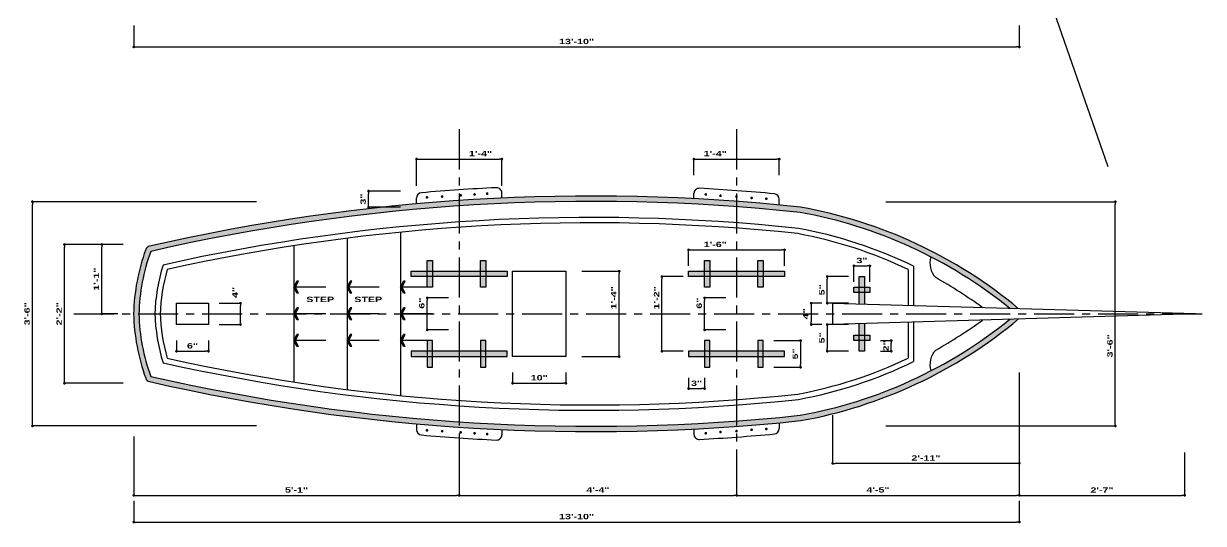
# Model space of a CAD drawing. Header units: inches. Extents: x 3 to 370, y 6 to 272.
# Drawn here: x 25.3 to 246.5, y 5.8 to 99.4 of the extents above; entities that cross this region are included whole.
import ezdxf

# ---------------------------------------------------------------- set-up
doc = ezdxf.new("R2010")
doc.units = ezdxf.units.IN
doc.header["$LTSCALE"] = 6
doc.header["$MEASUREMENT"] = 0
doc.linetypes.add('CENTER', pattern=[2, 1.25, -0.25, 0.25, -0.25])
doc.layers.get('0').update_dxf_attribs({"linetype": 'CONTINUOUS'})
doc.layers.get('DEFPOINTS').update_dxf_attribs({"linetype": 'CONTINUOUS'})
for name, color, linetype in [('A-WALL', 15, 'CONTINUOUS'), ('ANNOBJ', 2, 'CONTINUOUS'), ('BORDERLINE', 4, 'CONTINUOUS'), ('CENTER', 7, 'CENTER'), ('DETAILS', 7, 'CONTINUOUS'), ('DIMLINE', 1, 'CONTINUOUS'), ('SHADE', 6, 'CONTINUOUS'), ('TEXT', 7, 'CONTINUOUS')]:
    doc.layers.add(name, color=color, linetype=linetype)
doc.styles.add('CITYBLUEPRINT', font='cityb___.ttf', dxfattribs={"width": 1.5, "height": 1})
doc.dimstyles.new('ARCH493', dxfattribs={"dimscale": 48, "dimtxt": 0.125, "dimasz": 0.0625, "dimexe": 0.125, "dimexo": 0, "dimgap": 0, "dimtad": 0, "dimdec": 6, "dimrnd": 1, "dimzin": 15, "dimdsep": 46, "dimlunit": 4, "dimtxsty": 'CITYBLUEPRINT', "dimblk": 'DOT', "dimcen": 0.0625, "dimdle": 0.09375, "dimclrd": 1, "dimclre": 1, "dimclrt": 2, "dimadec": 0, "dimazin": 0, "dimtfac": 1, "dimtdec": 6, "dimtix": 1, "dimtmove": 2, "dimatfit": 3, "dimldrblk": 'DOT', "dimfxl": 1, "dimtvp": 1, "dimtolj": 1, "dimtzin": 15, "dimarcsym": 0})

# ---------------------------------------------------------------- blocks, each defined once
blk = doc.blocks.new('ZA_ARRW0')
for p, q in [((-1, 0), (0, 0)), ((-0.1439054052734657, 0.1880752537887781), (-0.04986777837907674, 0)), ((-0.1439054052734657, 0.1880752537887781), (-0.09688659182627124, 0.1880752537887781)), ((-0.04986777837907674, 0), (-0.1439054052734657, -0.1880752537887781)), ((-0.09688659182627124, 0.1880752537887781), (-0.002848964931882247, 0)), ((-0.002848964931882247, 0), (-0.09688659182627124, -0.1880752537887781)), ((-0.1439054052734657, -0.1880752537887781), (-0.09688659182627124, -0.1880752537887781))]:
    blk.add_line(p, q)
for points in [[(-0.1439054052734657, 0.1880752537887781), (-0.04986777837907674, 0), (-0.09688659182627124, 0.1880752537887781), (-0.002848964931882247, 0)], [(-0.1439054052734657, -0.1880752537887781), (-0.04986777837907674, 0), (-0.09688659182627124, -0.1880752537887781), (-0.002848964931882247, 0)]]:
    blk.add_solid(points)
blk = doc.blocks.new('DOT')
at = {"layer": 'DIMLINE', "color": 0, "linetype": 'ByBlock'}
blk.add_line((-0.5, 0), (-1, 0), dxfattribs=at)
at = {"layer": 'DIMLINE', "color": 0, "linetype": 'ByBlock', "const_width": 0.5}
blk.add_lwpolyline([(-0.25, 0, 1), (0.25, 0, 1)], format="xyb", close=True, dxfattribs=at)
blk = doc.blocks.new('*D4')
at = {"layer": 'DEFPOINTS', "color": 0}
for p in [(46, 22), (107, 22), (107, 11)]:
    blk.add_point(p, dxfattribs=at)
at = {"layer": 'DIMLINE', "color": 1, "lineweight": -2}
for p, q in [((46, 22), (46, 10.875)), ((107, 22), (107, 10.875)), ((46.5, 11), (106.5, 11))]:
    blk.add_line(p, q, dxfattribs=at)
at = {"layer": 'DIMLINE', "color": 1, "lineweight": -2, "xscale": 0.5, "yscale": 0.5, "zscale": 0.5, "rotation": 180}
blk.add_blockref('DOT', (46, 11), dxfattribs=at)
at = {"layer": 'DIMLINE', "color": 1, "lineweight": -2, "xscale": 0.5, "yscale": 0.5, "zscale": 0.5}
blk.add_blockref('DOT', (107, 11), dxfattribs=at)
at = {"layer": 'DIMLINE', "color": 7, "insert": (76.5, 12.00498132004981), "char_height": 1, "attachment_point": 5, "style": 'CITYBLUEPRINT'}
blk.add_mtext('\\A1;5\'-1"', dxfattribs=at)
blk = doc.blocks.new('*D5')
at = {"layer": 'DEFPOINTS', "color": 0}
for p in [(107, 22), (159, 17), (159, 11)]:
    blk.add_point(p, dxfattribs=at)
at = {"layer": 'DIMLINE', "color": 1, "lineweight": -2}
for p, q in [((159, 17), (159, 10.875)), ((107.5, 11), (158.5, 11))]:
    blk.add_line(p, q, dxfattribs=at)
at = {"layer": 'DIMLINE', "color": 1, "lineweight": -2, "xscale": 0.5, "yscale": 0.5, "zscale": 0.5, "rotation": 180}
blk.add_blockref('DOT', (107, 11), dxfattribs=at)
at = {"layer": 'DIMLINE', "color": 1, "lineweight": -2, "xscale": 0.5, "yscale": 0.5, "zscale": 0.5}
blk.add_blockref('DOT', (159, 11), dxfattribs=at)
at = {"layer": 'DIMLINE', "color": 7, "insert": (133, 12.02366127023661), "char_height": 1, "attachment_point": 5, "style": 'CITYBLUEPRINT'}
blk.add_mtext('\\A1;4\'-4"', dxfattribs=at)
blk = doc.blocks.new('*D6')
at = {"layer": 'DEFPOINTS', "color": 0}
for p in [(212, 34), (159, 17), (212, 11)]:
    blk.add_point(p, dxfattribs=at)
at = {"layer": 'DIMLINE', "color": 1, "lineweight": -2}
for p, q in [((212, 34), (212, 10.875)), ((159.5, 11), (211.5, 11))]:
    blk.add_line(p, q, dxfattribs=at)
at = {"layer": 'DIMLINE', "color": 1, "lineweight": -2, "xscale": 0.5, "yscale": 0.5, "zscale": 0.5, "rotation": 180}
blk.add_blockref('DOT', (159, 11), dxfattribs=at)
at = {"layer": 'DIMLINE', "color": 1, "lineweight": -2, "xscale": 0.5, "yscale": 0.5, "zscale": 0.5}
blk.add_blockref('DOT', (212, 11), dxfattribs=at)
at = {"layer": 'DIMLINE', "color": 7, "insert": (185.5, 12.02366127023661), "char_height": 1, "attachment_point": 5, "style": 'CITYBLUEPRINT'}
blk.add_mtext('\\A1;4\'-5"', dxfattribs=at)
blk = doc.blocks.new('*D7')
at = {"layer": 'DEFPOINTS', "color": 0}
for p in [(46, 10), (212, 10), (212, 6)]:
    blk.add_point(p, dxfattribs=at)
at = {"layer": 'DIMLINE', "color": 1, "lineweight": -2}
for p, q in [((46, 10), (46, 5.875)), ((212, 10), (212, 5.875)), ((46.5, 6), (211.5, 6))]:
    blk.add_line(p, q, dxfattribs=at)
at = {"layer": 'DIMLINE', "color": 1, "lineweight": -2, "xscale": 0.5, "yscale": 0.5, "zscale": 0.5, "rotation": 180}
blk.add_blockref('DOT', (46, 6), dxfattribs=at)
at = {"layer": 'DIMLINE', "color": 1, "lineweight": -2, "xscale": 0.5, "yscale": 0.5, "zscale": 0.5}
blk.add_blockref('DOT', (212, 6), dxfattribs=at)
at = {"layer": 'DIMLINE', "color": 7, "insert": (129, 7.021170610211707), "char_height": 1, "attachment_point": 5, "style": 'CITYBLUEPRINT'}
blk.add_mtext('\\A1;13\'-10"', dxfattribs=at)
blk = doc.blocks.new('*D8')
at = {"layer": 'DEFPOINTS', "color": 0}
for p in [(33, 58), (44, 58), (44, 32)]:
    blk.add_point(p, dxfattribs=at)
at = {"layer": 'DIMLINE', "color": 1, "lineweight": -2}
for p, q in [((44, 58), (32.875, 58)), ((32.99999999999999, 32.5), (33, 57.5)), ((44, 32), (32.87499999999999, 32))]:
    blk.add_line(p, q, dxfattribs=at)
at = {"layer": 'DIMLINE', "color": 1, "lineweight": -2, "xscale": 0.5, "yscale": 0.5, "zscale": 0.5}
for p, rotation in [((33, 58), 90), ((32.99999999999999, 32), 270)]:
    blk.add_blockref('DOT', p, dxfattribs=dict(at, rotation=rotation))
at = {"layer": 'DIMLINE', "color": 7, "insert": (31.99999999999999, 45.00000000000001), "char_height": 1, "attachment_point": 5, "rotation": 90, "style": 'CITYBLUEPRINT'}
blk.add_mtext('\\A1;2\'-2"', dxfattribs=at)
blk = doc.blocks.new('*D9')
at = {"layer": 'DEFPOINTS', "color": 0}
for p in [(27, 66.00000000000001), (69, 66), (69, 24)]:
    blk.add_point(p, dxfattribs=at)
at = {"layer": 'DIMLINE', "color": 1, "lineweight": -2}
for p, q in [((69, 66), (26.875, 66.00000000000001)), ((26.99999999999999, 24.50000000000001), (27, 65.50000000000001)), ((69, 24), (26.87499999999999, 24.00000000000001))]:
    blk.add_line(p, q, dxfattribs=at)
at = {"layer": 'DIMLINE', "color": 1, "lineweight": -2, "xscale": 0.5, "yscale": 0.5, "zscale": 0.5}
for p, rotation in [((27, 66.00000000000001), 90), ((26.99999999999999, 24.00000000000001), 270)]:
    blk.add_blockref('DOT', p, dxfattribs=dict(at, rotation=rotation))
at = {"layer": 'DIMLINE', "color": 7, "insert": (25.99999999999999, 45.00000000000001), "char_height": 1, "attachment_point": 5, "rotation": 90, "style": 'CITYBLUEPRINT'}
blk.add_mtext('\\A1;3\'-6"', dxfattribs=at)
blk = doc.blocks.new('*D10')
at = {"layer": 'DEFPOINTS', "color": 0}
for p in [(187, 66), (230, 65.99999999999999), (187, 24)]:
    blk.add_point(p, dxfattribs=at)
at = {"layer": 'DIMLINE', "color": 1, "lineweight": -2}
for p, q in [((187, 66), (230.125, 65.99999999999999)), ((230, 24.49999999999999), (230, 65.49999999999999)), ((187, 24), (230.125, 23.99999999999999))]:
    blk.add_line(p, q, dxfattribs=at)
at = {"layer": 'DIMLINE', "color": 1, "lineweight": -2, "xscale": 0.5, "yscale": 0.5, "zscale": 0.5}
for p, rotation in [((230, 65.99999999999999), 90), ((230, 23.99999999999999), 270)]:
    blk.add_blockref('DOT', p, dxfattribs=dict(at, rotation=rotation))
at = {"layer": 'DIMLINE', "color": 7, "insert": (229, 39), "char_height": 1, "attachment_point": 5, "rotation": 90, "style": 'CITYBLUEPRINT'}
blk.add_mtext('\\A1;3\'-6"', dxfattribs=at)
blk = doc.blocks.new('*D11')
at = {"layer": 'DEFPOINTS', "color": 0}
for p in [(212, 19), (243, 19), (243, 11)]:
    blk.add_point(p, dxfattribs=at)
at = {"layer": 'DIMLINE', "color": 1, "lineweight": -2}
for p, q in [((212, 19), (212, 10.875)), ((243, 19), (243, 10.875)), ((212.5, 11), (242.5, 11))]:
    blk.add_line(p, q, dxfattribs=at)
at = {"layer": 'DIMLINE', "color": 1, "lineweight": -2, "xscale": 0.5, "yscale": 0.5, "zscale": 0.5, "rotation": 180}
blk.add_blockref('DOT', (212, 11), dxfattribs=at)
at = {"layer": 'DIMLINE', "color": 1, "lineweight": -2, "xscale": 0.5, "yscale": 0.5, "zscale": 0.5}
blk.add_blockref('DOT', (243, 11), dxfattribs=at)
at = {"layer": 'DIMLINE', "color": 7, "insert": (227.5, 12), "char_height": 1, "attachment_point": 5, "style": 'CITYBLUEPRINT'}
blk.add_mtext('\\A1;2\'-7"', dxfattribs=at)
blk = doc.blocks.new('*D12')
at = {"layer": 'DEFPOINTS', "color": 0}
for p in [(177, 26), (212, 26), (177, 17)]:
    blk.add_point(p, dxfattribs=at)
at = {"layer": 'DIMLINE', "color": 1, "lineweight": -2}
for p, q in [((177, 26), (177, 16.875)), ((212, 26), (212, 16.875)), ((211.5, 17), (177.5, 17))]:
    blk.add_line(p, q, dxfattribs=at)
at = {"layer": 'DIMLINE', "color": 1, "lineweight": -2, "xscale": 0.5, "yscale": 0.5, "zscale": 0.5, "rotation": 180}
blk.add_blockref('DOT', (177, 17), dxfattribs=at)
at = {"layer": 'DIMLINE', "color": 1, "lineweight": -2, "xscale": 0.5, "yscale": 0.5, "zscale": 0.5}
blk.add_blockref('DOT', (212, 17), dxfattribs=at)
at = {"layer": 'DIMLINE', "color": 7, "insert": (194.5, 18.00498132004981), "char_height": 1, "attachment_point": 5, "style": 'CITYBLUEPRINT'}
blk.add_mtext('\\A1;2\'-11"', dxfattribs=at)
blk = doc.blocks.new('*D13')
at = {"layer": 'DEFPOINTS', "color": 0}
for p in [(175, 47), (173, 43), (175, 43)]:
    blk.add_point(p, dxfattribs=at)
at = {"layer": 'DIMLINE', "color": 1, "lineweight": -2}
for p, q in [((175, 47), (172.875, 47)), ((173, 46.5), (173, 43.5)), ((175, 43), (172.875, 43))]:
    blk.add_line(p, q, dxfattribs=at)
at = {"layer": 'DIMLINE', "color": 1, "lineweight": -2, "xscale": 0.5, "yscale": 0.5, "zscale": 0.5}
for p, rotation in [((173, 47), 90), ((173, 43), 270)]:
    blk.add_blockref('DOT', p, dxfattribs=dict(at, rotation=rotation))
at = {"layer": 'DIMLINE', "color": 7, "insert": (171.9763387297634, 45.00000000000003), "char_height": 1, "attachment_point": 5, "rotation": 90, "style": 'CITYBLUEPRINT'}
blk.add_mtext('\\A1;4"', dxfattribs=at)
blk = doc.blocks.new('*D14')
at = {"layer": 'DEFPOINTS', "color": 0}
for p in [(117, 34), (127, 34), (127, 32)]:
    blk.add_point(p, dxfattribs=at)
at = {"layer": 'DIMLINE', "color": 1, "lineweight": -2}
for p, q in [((117, 34), (117, 31.875)), ((127, 34), (127, 31.875)), ((117.5, 32), (126.5, 32))]:
    blk.add_line(p, q, dxfattribs=at)
at = {"layer": 'DIMLINE', "color": 1, "lineweight": -2, "xscale": 0.5, "yscale": 0.5, "zscale": 0.5, "rotation": 180}
blk.add_blockref('DOT', (117, 32), dxfattribs=at)
at = {"layer": 'DIMLINE', "color": 1, "lineweight": -2, "xscale": 0.5, "yscale": 0.5, "zscale": 0.5}
blk.add_blockref('DOT', (127, 32), dxfattribs=at)
at = {"layer": 'DIMLINE', "color": 7, "insert": (122, 33.0211706102117), "char_height": 1, "attachment_point": 5, "style": 'CITYBLUEPRINT'}
blk.add_mtext('\\A1;10"', dxfattribs=at)
blk = doc.blocks.new('*D15')
at = {"layer": 'DEFPOINTS', "color": 0}
for p in [(130, 53), (137, 53), (130, 37)]:
    blk.add_point(p, dxfattribs=at)
at = {"layer": 'DIMLINE', "color": 1, "lineweight": -2}
for p, q in [((130, 53), (137.125, 53)), ((137, 37.5), (137, 52.5)), ((130, 37), (137.125, 37))]:
    blk.add_line(p, q, dxfattribs=at)
at = {"layer": 'DIMLINE', "color": 1, "lineweight": -2, "xscale": 0.5, "yscale": 0.5, "zscale": 0.5}
for p, rotation in [((137, 53), 90), ((137, 37), 270)]:
    blk.add_blockref('DOT', p, dxfattribs=dict(at, rotation=rotation))
at = {"layer": 'DIMLINE', "color": 7, "insert": (135.9763387297634, 48), "char_height": 1, "attachment_point": 5, "rotation": 90, "style": 'CITYBLUEPRINT'}
blk.add_mtext('\\A1;1\'-4"', dxfattribs=at)
blk = doc.blocks.new('*D16')
at = {"layer": 'DEFPOINTS', "color": 0}
for p in [(153, 48), (157, 48), (157, 42)]:
    blk.add_point(p, dxfattribs=at)
at = {"layer": 'DIMLINE', "color": 1, "lineweight": -2}
for p, q in [((157, 48), (152.875, 48)), ((153, 42.5), (153, 47.5)), ((157, 42), (152.875, 42))]:
    blk.add_line(p, q, dxfattribs=at)
at = {"layer": 'DIMLINE', "color": 1, "lineweight": -2, "xscale": 0.5, "yscale": 0.5, "zscale": 0.5}
for p, rotation in [((153, 48), 90), ((153, 42), 270)]:
    blk.add_blockref('DOT', p, dxfattribs=dict(at, rotation=rotation))
at = {"layer": 'DIMLINE', "color": 7, "insert": (152, 47), "char_height": 1, "attachment_point": 5, "rotation": 90, "style": 'CITYBLUEPRINT'}
blk.add_mtext('\\A1;6"', dxfattribs=at)
blk = doc.blocks.new('*D17')
at = {"layer": 'DEFPOINTS', "color": 0}
for p in [(101, 48), (105, 48), (105, 42)]:
    blk.add_point(p, dxfattribs=at)
at = {"layer": 'DIMLINE', "color": 1, "lineweight": -2}
for p, q in [((105, 48), (100.875, 48)), ((101, 42.5), (101, 47.5)), ((105, 42), (100.875, 42))]:
    blk.add_line(p, q, dxfattribs=at)
at = {"layer": 'DIMLINE', "color": 1, "lineweight": -2, "xscale": 0.5, "yscale": 0.5, "zscale": 0.5}
for p, rotation in [((101, 48), 90), ((101, 42), 270)]:
    blk.add_blockref('DOT', p, dxfattribs=dict(at, rotation=rotation))
at = {"layer": 'DIMLINE', "color": 7, "insert": (100, 47), "char_height": 1, "attachment_point": 5, "rotation": 90, "style": 'CITYBLUEPRINT'}
blk.add_mtext('\\A1;6"', dxfattribs=at)
blk = doc.blocks.new('*D18')
at = {"layer": 'DEFPOINTS', "color": 0}
for p in [(145, 52), (149, 52), (149, 38)]:
    blk.add_point(p, dxfattribs=at)
at = {"layer": 'DIMLINE', "color": 1, "lineweight": -2}
for p, q in [((149, 52), (144.875, 52)), ((145, 38.5), (145, 51.5)), ((149, 38), (144.875, 38))]:
    blk.add_line(p, q, dxfattribs=at)
at = {"layer": 'DIMLINE', "color": 1, "lineweight": -2, "xscale": 0.5, "yscale": 0.5, "zscale": 0.5}
for p, rotation in [((145, 52), 90), ((145, 38), 270)]:
    blk.add_blockref('DOT', p, dxfattribs=dict(at, rotation=rotation))
at = {"layer": 'DIMLINE', "color": 7, "insert": (143.9950186799502, 48), "char_height": 1, "attachment_point": 5, "rotation": 90, "style": 'CITYBLUEPRINT'}
blk.add_mtext('\\A1;1\'-2"', dxfattribs=at)
blk = doc.blocks.new('*D19')
at = {"layer": 'DEFPOINTS', "color": 0}
for p in [(168, 57), (150, 54), (168, 54)]:
    blk.add_point(p, dxfattribs=at)
at = {"layer": 'DIMLINE', "color": 1, "lineweight": -2}
for p, q in [((150, 54), (150, 57.125)), ((150.5, 57), (167.5, 57)), ((168, 54), (168, 57.125))]:
    blk.add_line(p, q, dxfattribs=at)
at = {"layer": 'DIMLINE', "color": 1, "lineweight": -2, "xscale": 0.5, "yscale": 0.5, "zscale": 0.5, "rotation": 180}
blk.add_blockref('DOT', (150, 57), dxfattribs=at)
at = {"layer": 'DIMLINE', "color": 1, "lineweight": -2, "xscale": 0.5, "yscale": 0.5, "zscale": 0.5}
blk.add_blockref('DOT', (168, 57), dxfattribs=at)
at = {"layer": 'DIMLINE', "color": 7, "insert": (155, 58.00498132004981), "char_height": 1, "attachment_point": 5, "style": 'CITYBLUEPRINT'}
blk.add_mtext('\\A1;1\'-6"', dxfattribs=at)
blk = doc.blocks.new('*D20')
at = {"layer": 'DEFPOINTS', "color": 0}
for p in [(166, 40), (166, 35), (171, 35)]:
    blk.add_point(p, dxfattribs=at)
at = {"layer": 'DIMLINE', "color": 1, "lineweight": -2}
for p, q in [((166, 40), (171.125, 40)), ((171, 39.5), (171, 35.5)), ((166, 35), (171.125, 35))]:
    blk.add_line(p, q, dxfattribs=at)
at = {"layer": 'DIMLINE', "color": 1, "lineweight": -2, "xscale": 0.5, "yscale": 0.5, "zscale": 0.5}
for p, rotation in [((171, 40), 90), ((171, 35), 270)]:
    blk.add_blockref('DOT', p, dxfattribs=dict(at, rotation=rotation))
at = {"layer": 'DIMLINE', "color": 7, "insert": (170, 37.50000000000003), "char_height": 1, "attachment_point": 5, "rotation": 90, "style": 'CITYBLUEPRINT'}
blk.add_mtext('\\A1;5"', dxfattribs=at)
blk = doc.blocks.new('*D21')
at = {"layer": 'DEFPOINTS', "color": 0}
for p in [(176, 52), (180, 52), (180, 47)]:
    blk.add_point(p, dxfattribs=at)
at = {"layer": 'DIMLINE', "color": 1, "lineweight": -2}
for p, q in [((180, 52), (175.875, 52.00000000000001)), ((176, 47.5), (176, 51.5)), ((180, 47), (175.875, 47.00000000000001))]:
    blk.add_line(p, q, dxfattribs=at)
at = {"layer": 'DIMLINE', "color": 1, "lineweight": -2, "xscale": 0.5, "yscale": 0.5, "zscale": 0.5}
for p, rotation in [((176, 52), 90), ((176, 47), 270)]:
    blk.add_blockref('DOT', p, dxfattribs=dict(at, rotation=rotation))
at = {"layer": 'DIMLINE', "color": 7, "insert": (175, 49.50000000000003), "char_height": 1, "attachment_point": 5, "rotation": 90, "style": 'CITYBLUEPRINT'}
blk.add_mtext('\\A1;5"', dxfattribs=at)
blk = doc.blocks.new('*D22')
at = {"layer": 'DEFPOINTS', "color": 0}
for p in [(180, 43), (176, 38), (180, 38)]:
    blk.add_point(p, dxfattribs=at)
at = {"layer": 'DIMLINE', "color": 1, "lineweight": -2}
for p, q in [((180, 43), (175.875, 43.00000000000001)), ((176, 42.5), (176, 38.5)), ((180, 38), (175.875, 38.00000000000001))]:
    blk.add_line(p, q, dxfattribs=at)
at = {"layer": 'DIMLINE', "color": 1, "lineweight": -2, "xscale": 0.5, "yscale": 0.5, "zscale": 0.5}
for p, rotation in [((176, 43), 90), ((176, 38), 270)]:
    blk.add_blockref('DOT', p, dxfattribs=dict(at, rotation=rotation))
at = {"layer": 'DIMLINE', "color": 7, "insert": (175, 40.50000000000003), "char_height": 1, "attachment_point": 5, "rotation": 90, "style": 'CITYBLUEPRINT'}
blk.add_mtext('\\A1;5"', dxfattribs=at)
blk = doc.blocks.new('*D23')
at = {"layer": 'DEFPOINTS', "color": 0}
for p in [(184, 54), (181, 51), (184, 51)]:
    blk.add_point(p, dxfattribs=at)
at = {"layer": 'DIMLINE', "color": 1, "lineweight": -2}
for p, q in [((181, 51), (181, 54.125)), ((181.5, 54), (183.5, 54)), ((184, 51), (184, 54.125))]:
    blk.add_line(p, q, dxfattribs=at)
at = {"layer": 'DIMLINE', "color": 1, "lineweight": -2, "xscale": 0.5, "yscale": 0.5, "zscale": 0.5, "rotation": 180}
blk.add_blockref('DOT', (181, 54), dxfattribs=at)
at = {"layer": 'DIMLINE', "color": 1, "lineweight": -2, "xscale": 0.5, "yscale": 0.5, "zscale": 0.5}
blk.add_blockref('DOT', (184, 54), dxfattribs=at)
at = {"layer": 'DIMLINE', "color": 7, "insert": (182.5, 55), "char_height": 1, "attachment_point": 5, "style": 'CITYBLUEPRINT'}
blk.add_mtext('\\A1;3"', dxfattribs=at)
blk = doc.blocks.new('*D24')
at = {"layer": 'DEFPOINTS', "color": 0}
for p in [(150, 33), (153, 33), (153, 31)]:
    blk.add_point(p, dxfattribs=at)
at = {"layer": 'DIMLINE', "color": 1, "lineweight": -2}
for p, q in [((150, 33), (150, 30.875)), ((150.5, 31), (152.5, 31)), ((153, 33), (153, 30.875))]:
    blk.add_line(p, q, dxfattribs=at)
at = {"layer": 'DIMLINE', "color": 1, "lineweight": -2, "xscale": 0.5, "yscale": 0.5, "zscale": 0.5, "rotation": 180}
blk.add_blockref('DOT', (150, 31), dxfattribs=at)
at = {"layer": 'DIMLINE', "color": 1, "lineweight": -2, "xscale": 0.5, "yscale": 0.5, "zscale": 0.5}
blk.add_blockref('DOT', (153, 31), dxfattribs=at)
at = {"layer": 'DIMLINE', "color": 7, "insert": (151.5, 32), "char_height": 1, "attachment_point": 5, "style": 'CITYBLUEPRINT'}
blk.add_mtext('\\A1;3"', dxfattribs=at)
blk = doc.blocks.new('*D25')
at = {"layer": 'DEFPOINTS', "color": 0}
for p in [(186, 40), (188, 40), (186, 38)]:
    blk.add_point(p, dxfattribs=at)
at = {"layer": 'DIMLINE', "color": 1, "lineweight": -2}
for p, q in [((186, 40), (188.125, 40)), ((186, 38), (188.125, 38)), ((188, 38.5), (188, 39.5))]:
    blk.add_line(p, q, dxfattribs=at)
at = {"layer": 'DIMLINE', "color": 1, "lineweight": -2, "xscale": 0.5, "yscale": 0.5, "zscale": 0.5}
for p, rotation in [((188, 40), 90), ((188, 38), 270)]:
    blk.add_blockref('DOT', p, dxfattribs=dict(at, rotation=rotation))
at = {"layer": 'DIMLINE', "color": 7, "insert": (187, 39.00000000000003), "char_height": 1, "attachment_point": 5, "rotation": 90, "style": 'CITYBLUEPRINT'}
blk.add_mtext('\\A1;2"', dxfattribs=at)
blk = doc.blocks.new('*D26')
at = {"layer": 'DEFPOINTS', "color": 0}
for p in [(62, 47), (66, 47), (62, 43)]:
    blk.add_point(p, dxfattribs=at)
at = {"layer": 'DIMLINE', "color": 1, "lineweight": -2}
for p, q in [((62, 47), (66.125, 47)), ((66, 43.5), (66, 46.5)), ((62, 43), (66.125, 43))]:
    blk.add_line(p, q, dxfattribs=at)
at = {"layer": 'DIMLINE', "color": 1, "lineweight": -2, "xscale": 0.5, "yscale": 0.5, "zscale": 0.5}
for p, rotation in [((66, 47), 90), ((66, 43), 270)]:
    blk.add_blockref('DOT', p, dxfattribs=dict(at, rotation=rotation))
at = {"layer": 'DIMLINE', "color": 7, "insert": (64.97633872976338, 49), "char_height": 1, "attachment_point": 5, "rotation": 90, "style": 'CITYBLUEPRINT'}
blk.add_mtext('\\A1;4"', dxfattribs=at)
blk = doc.blocks.new('*D27')
at = {"layer": 'DEFPOINTS', "color": 0}
for p in [(54, 40), (60, 40), (60, 38)]:
    blk.add_point(p, dxfattribs=at)
at = {"layer": 'DIMLINE', "color": 1, "lineweight": -2}
for p, q in [((54, 40), (54, 37.875)), ((60, 40), (60, 37.875)), ((54.5, 38), (59.5, 38))]:
    blk.add_line(p, q, dxfattribs=at)
at = {"layer": 'DIMLINE', "color": 1, "lineweight": -2, "xscale": 0.5, "yscale": 0.5, "zscale": 0.5, "rotation": 180}
blk.add_blockref('DOT', (54, 38), dxfattribs=at)
at = {"layer": 'DIMLINE', "color": 1, "lineweight": -2, "xscale": 0.5, "yscale": 0.5, "zscale": 0.5}
blk.add_blockref('DOT', (60, 38), dxfattribs=at)
at = {"layer": 'DIMLINE', "color": 7, "insert": (57, 39), "char_height": 1, "attachment_point": 5, "style": 'CITYBLUEPRINT'}
blk.add_mtext('\\A1;6"', dxfattribs=at)
blk = doc.blocks.new('*D28')
at = {"layer": 'DEFPOINTS', "color": 0}
for p in [(115, 74), (99, 69), (115, 69)]:
    blk.add_point(p, dxfattribs=at)
at = {"layer": 'DIMLINE', "color": 1, "lineweight": -2}
for p, q in [((99, 69), (99, 74.125)), ((99.5, 74), (114.5, 74)), ((115, 69), (115, 74.125))]:
    blk.add_line(p, q, dxfattribs=at)
at = {"layer": 'DIMLINE', "color": 1, "lineweight": -2, "xscale": 0.5, "yscale": 0.5, "zscale": 0.5, "rotation": 180}
blk.add_blockref('DOT', (99, 74), dxfattribs=at)
at = {"layer": 'DIMLINE', "color": 1, "lineweight": -2, "xscale": 0.5, "yscale": 0.5, "zscale": 0.5}
blk.add_blockref('DOT', (115, 74), dxfattribs=at)
at = {"layer": 'DIMLINE', "color": 7, "insert": (111, 75.02366127023662), "char_height": 1, "attachment_point": 5, "style": 'CITYBLUEPRINT'}
blk.add_mtext('\\A1;1\'-4"', dxfattribs=at)
blk = doc.blocks.new('*D29')
at = {"layer": 'DEFPOINTS', "color": 0}
for p in [(167, 74), (151, 71), (167, 71)]:
    blk.add_point(p, dxfattribs=at)
at = {"layer": 'DIMLINE', "color": 1, "lineweight": -2}
for p, q in [((151, 71), (151, 74.125)), ((151.5, 74), (166.5, 74)), ((167, 71), (167, 74.125))]:
    blk.add_line(p, q, dxfattribs=at)
at = {"layer": 'DIMLINE', "color": 1, "lineweight": -2, "xscale": 0.5, "yscale": 0.5, "zscale": 0.5, "rotation": 180}
blk.add_blockref('DOT', (151, 74), dxfattribs=at)
at = {"layer": 'DIMLINE', "color": 1, "lineweight": -2, "xscale": 0.5, "yscale": 0.5, "zscale": 0.5}
blk.add_blockref('DOT', (167, 74), dxfattribs=at)
at = {"layer": 'DIMLINE', "color": 7, "insert": (155, 75.02366127023662), "char_height": 1, "attachment_point": 5, "style": 'CITYBLUEPRINT'}
blk.add_mtext('\\A1;1\'-4"', dxfattribs=at)
blk = doc.blocks.new('*D30')
at = {"layer": 'DEFPOINTS', "color": 0}
for p in [(90, 68.00000000000001), (96, 68.00000000000001), (96, 65.00000000000001)]:
    blk.add_point(p, dxfattribs=at)
at = {"layer": 'DIMLINE', "color": 1, "lineweight": -2}
for p, q in [((96, 68.00000000000001), (89.875, 68.00000000000001)), ((90, 65.50000000000001), (90, 67.50000000000001)), ((96, 65.00000000000001), (89.875, 65.00000000000001))]:
    blk.add_line(p, q, dxfattribs=at)
at = {"layer": 'DIMLINE', "color": 1, "lineweight": -2, "xscale": 0.5, "yscale": 0.5, "zscale": 0.5}
for p, rotation in [((90, 68.00000000000001), 90), ((90, 65.00000000000001), 270)]:
    blk.add_blockref('DOT', p, dxfattribs=dict(at, rotation=rotation))
at = {"layer": 'DIMLINE', "color": 7, "insert": (88.99999999999999, 66.50000000000003), "char_height": 1, "attachment_point": 5, "rotation": 90, "style": 'CITYBLUEPRINT'}
blk.add_mtext('\\A1;3"', dxfattribs=at)
blk = doc.blocks.new('*D31')
at = {"layer": 'DEFPOINTS', "color": 0}
for p in [(40, 58), (43, 58), (43, 45)]:
    blk.add_point(p, dxfattribs=at)
at = {"layer": 'DIMLINE', "color": 1, "lineweight": -2}
for p, q in [((43, 58), (39.875, 58)), ((39.99999999999999, 45.5), (40, 57.5)), ((43, 45), (39.87499999999999, 45))]:
    blk.add_line(p, q, dxfattribs=at)
at = {"layer": 'DIMLINE', "color": 1, "lineweight": -2, "xscale": 0.5, "yscale": 0.5, "zscale": 0.5}
for p, rotation in [((40, 58), 90), ((39.99999999999999, 45), 270)]:
    blk.add_blockref('DOT', p, dxfattribs=dict(at, rotation=rotation))
at = {"layer": 'DIMLINE', "color": 7, "insert": (38.99501867995017, 51.50000000000001), "char_height": 1, "attachment_point": 5, "rotation": 90, "style": 'CITYBLUEPRINT'}
blk.add_mtext('\\A1;1\'-1"', dxfattribs=at)
blk = doc.blocks.new('*D37')
at = {"layer": 'DEFPOINTS', "color": 0}
for p in [(46, 99), (212, 99), (212, 95)]:
    blk.add_point(p, dxfattribs=at)
at = {"layer": 'DIMLINE', "color": 1, "lineweight": -2}
for p, q in [((46, 99), (46, 94.875)), ((212, 99), (212, 94.875)), ((46.5, 95), (211.5, 95))]:
    blk.add_line(p, q, dxfattribs=at)
at = {"layer": 'DIMLINE', "color": 1, "lineweight": -2, "xscale": 0.5, "yscale": 0.5, "zscale": 0.5, "rotation": 180}
blk.add_blockref('DOT', (46, 95), dxfattribs=at)
at = {"layer": 'DIMLINE', "color": 1, "lineweight": -2, "xscale": 0.5, "yscale": 0.5, "zscale": 0.5}
blk.add_blockref('DOT', (212, 95), dxfattribs=at)
at = {"layer": 'DIMLINE', "color": 7, "insert": (129, 96.02117061021171), "char_height": 1, "attachment_point": 5, "style": 'CITYBLUEPRINT'}
blk.add_mtext('\\A1;13\'-10"', dxfattribs=at)
blk = doc.blocks.new('*D41')
at = {"layer": 'DEFPOINTS', "color": 0}
for p in [(208.8409334069297, 129.4563302165014), (228.6872253610118, 72.52129106498006)]:
    blk.add_point(p, dxfattribs=at)
at = {"layer": 'DIMLINE', "color": 1, "lineweight": -2}
for p, q in [((206.6653621486763, 135.6976086906953), (208.6763565138183, 129.9284683808705)), ((228.6872253610118, 72.52129106498006), (208.8409334069297, 129.4563302165014))]:
    blk.add_line(p, q, dxfattribs=at)
at = {"layer": 'DIMLINE', "color": 1, "lineweight": -2, "xscale": 0.5, "yscale": 0.5, "zscale": 0.5, "rotation": 289.2174218165774}
blk.add_blockref('DOT', (208.8409334069297, 129.4563302165014), dxfattribs=at)
at = {"layer": 'DIMLINE', "color": 2, "insert": (208.5528381195176, 133.3852297906981), "char_height": 1, "attachment_point": 5, "rotation": 289.21742181657737, "style": 'CITYBLUEPRINT'}
blk.add_mtext('\\A1;R5\'-0"', dxfattribs=at)

msp = doc.modelspace()

# ---------------------------------------------------------------- hatches: boundary and pattern name
at = {"layer": 'DIMLINE'}
h = msp.add_hatch(color=256, dxfattribs=at)
edge = h.paths.add_edge_path()
edge.add_arc((155.4043990932442, -21.83911933484892), 87.23106662369946, 51.05808563773019, 79.77125947559352, ccw=False)
edge.add_line((210.2319340379144, 46.00777002788654), (211.8664318796775, 45.96039327884991))
edge.add_arc((155.4249495231539, -21.80760600137677), 88.19377901556645, 50.21032482508502, 79.82819910973153)
edge.add_arc((131.9089308340947, -304.3591545041525), 371.4219927583125, 83.95859963144646, 102.9068452975937)
edge.add_arc((49.17176287000366, 56.70457485162468), 0.9999999999999915, 103.0669435238037, 160.1119519625714)
edge.add_arc((84.24999999999997, 44.01470588235298), 38.30302259342448, 160.1119519625717, 178.5259799758917)
edge.add_arc((84.25, 45.98529411764699), 38.30302259342449, 181.4740200241079, 199.8880480374283)
edge.add_arc((49.17176287000365, 33.29542514837532), 0.9999999999999918, 199.8880480374288, 256.9330564782057)
edge.add_arc((131.9089308340943, 394.3591545041525), 371.4219927583126, 257.0931547024118, 276.0414003685537)
edge.add_arc((155.424949523154, 111.8076060013767), 88.19377901556643, 280.1718008902688, 309.789675174915)
edge.add_line((211.8664318796776, 44.03960672115007), (210.2319340379144, 43.99222997211345))
edge.add_arc((155.4043990932445, 111.8391193348484), 87.23106662369895, 280.22874052440676, 308.94191436226987, ccw=False)
edge.add_arc((131.9089308340948, 394.3591545041526), 370.4219927583125, 257.0940191112094, 276.04140036855347, ccw=False)
edge.add_arc((84.21035161555795, 45.98962299949767), 37.26486535147143, 181.561317303224, 199.9173664873354, ccw=False)
edge.add_arc((84.15923105804026, 44.0243702767247), 37.2120358052091, 160.0760763549372, 178.53726033961, ccw=False)
edge.add_arc((131.9089308340945, -304.3591545041525), 370.4219927583126, 83.95859963144659, 102.90598088879051, ccw=False)
h = msp.add_hatch(color=256, dxfattribs=at)
h.paths.add_polyline_path([(101, 53), (98, 53), (98, 52), (101, 52)])
h.paths.add_polyline_path([(102, 53), (101, 53), (101, 52), (102, 52)])
h.paths.add_polyline_path([(102, 55), (101, 55), (101, 53), (102, 53)])
h.paths.add_polyline_path([(102, 52), (101, 52), (101, 50), (102, 50)])
h.paths.add_polyline_path([(107, 53), (102, 53), (102, 52), (107, 52)])
h.paths.add_polyline_path([(111, 53), (107, 53), (107, 52), (111, 52)])
h.paths.add_polyline_path([(112, 55.00000000000001), (111, 55), (111, 53), (112, 53)])
h.paths.add_polyline_path([(112, 53), (111, 53), (111, 52), (112, 52)])
h.paths.add_polyline_path([(116, 53), (112, 53), (112, 52), (116, 52)])
h.paths.add_polyline_path([(112, 52), (111, 52), (111, 50), (112, 50)])
h = msp.add_hatch(color=256, dxfattribs=at)
h.paths.add_polyline_path([(153, 53), (150, 53), (150, 52), (153, 52)])
h.paths.add_polyline_path([(154, 53.00000000000001), (153, 53), (153, 52), (154, 52)])
h.paths.add_polyline_path([(154, 54.99999999999999), (153, 55), (153, 53), (154, 53)])
h.paths.add_polyline_path([(154, 52), (153, 52), (153, 50), (154, 50)])
h.paths.add_polyline_path([(159, 53), (154, 53), (154, 52), (159, 52)])
h.paths.add_polyline_path([(163, 53), (159, 53), (159, 52), (163, 52)])
h.paths.add_polyline_path([(164, 55), (163, 55), (163, 53), (164, 53)])
h.paths.add_polyline_path([(164, 53), (163, 53), (163, 52), (164, 52)])
h.paths.add_polyline_path([(164, 52), (163, 52), (163, 50), (164, 50)])
h.paths.add_polyline_path([(168, 53), (164, 53), (164, 52), (168, 52)])
h = msp.add_hatch(color=256, dxfattribs=at)
h.paths.add_polyline_path([(183.0000000000001, 40), (181.9999999999999, 40), (182, 38), (183, 38)])
h.paths.add_polyline_path([(183, 41), (182, 41), (182, 40), (183, 40)])
h.paths.add_polyline_path([(183, 43.20289855072464), (182, 43.17391304347826), (181.9999999999999, 40.99999999999999), (183, 41)])
h.paths.add_polyline_path([(182, 41), (181, 41), (181, 40), (182, 40)])
h.paths.add_polyline_path([(184, 41), (183, 41), (183, 40), (184, 40)])
h.paths.add_polyline_path([(183, 49), (182, 49), (182, 46.82608695652174), (183, 46.79710144927537)])
h.paths.add_polyline_path([(183, 50), (182, 50), (182, 49), (183, 49)])
h.paths.add_polyline_path([(183, 52), (182, 51.99999999999999), (181.9999999999999, 49.99999999999999), (183, 50.00000000000001)])
h.paths.add_polyline_path([(182, 50), (181, 50), (181, 49), (182, 49)])
h.paths.add_polyline_path([(184, 50), (183, 50), (183, 49), (184, 49)])
h = msp.add_hatch(color=256, dxfattribs=at)
h.paths.add_polyline_path([(101, 38), (98, 38), (98, 37), (101, 37)])
h.paths.add_polyline_path([(102, 38), (101, 38), (101, 37), (102, 37)])
h.paths.add_polyline_path([(102, 40), (101, 40), (101, 38), (102, 38)])
h.paths.add_polyline_path([(102, 37), (101, 37), (101, 35), (102, 35)])
h.paths.add_polyline_path([(107, 38), (102, 38), (102, 37), (107, 37)])
h.paths.add_polyline_path([(111, 38), (107, 38), (107, 37), (111, 37)])
h.paths.add_polyline_path([(112, 38), (111, 38.00000000000001), (111, 37), (112, 37)])
h.paths.add_polyline_path([(112, 40), (111, 40), (111, 38.00000000000001), (112, 38)])
h.paths.add_polyline_path([(112, 37), (111, 37), (111, 35), (112, 35)])
h.paths.add_polyline_path([(116, 38), (112, 38), (112, 37), (116, 37)])
h = msp.add_hatch(color=256, dxfattribs=at)
h.paths.add_polyline_path([(164, 37), (163, 37), (163, 35), (164, 35)])
h.paths.add_polyline_path([(164, 38), (163, 38), (163, 37), (164, 37)])
h.paths.add_polyline_path([(164, 40), (163, 40), (163, 38), (164, 38)])
h.paths.add_polyline_path([(168, 38), (164, 38), (164, 37), (168, 37)])
h.paths.add_polyline_path([(163, 38), (159, 38), (159, 37), (163, 37)])
h.paths.add_polyline_path([(159, 38), (154, 38), (154, 37), (159, 37)])
h.paths.add_polyline_path([(154, 38), (153, 38), (153, 37), (154, 37)])
h.paths.add_polyline_path([(154, 40), (153, 40), (153, 38), (154, 38)])
h.paths.add_polyline_path([(153, 38), (150, 38), (150, 37), (153, 37)])
h.paths.add_polyline_path([(154, 37), (153, 37), (153, 35), (154, 35)])

# ---------------------------------------------------------------- linework, layer by layer
at = {"layer": 'A-WALL'}
for centre, radius, start, end in [((131.9089308340943, -304.3591545041526), 370.4219927583127, 83.95859963144636, 102.9059808887905), ((155.4043990932442, -21.83911933484893), 87.23106662369949, 51.05808563773018, 79.77125947559267), ((84.15923105804025, 44.02437027672471), 37.21203580520911, 160.0760763549372, 178.5372603396099), ((84.21035161555794, 45.9896229994977), 37.26486535147141, 181.5613173032239, 199.9173664873357), ((155.4043990932445, 111.8391193348484), 87.23106662369892, 280.228740524407, 308.9419143622699), ((131.9089308340943, 394.3591545041526), 370.4219927583127, 257.0940191112095, 276.0414003685536)]:
    msp.add_arc(centre, radius, start, end, dxfattribs=at)
at = {"layer": 'BORDERLINE'}
for centre, radius, start, end in [((131.9089308340943, -304.3591545041526), 371.4219927583127, 83.95859963144636, 102.9059808887905), ((155.4249495231539, -21.80760600137671), 88.19377901556642, 50.21032482508505, 79.82819910973124), ((49.17176287000368, 56.70457485162467), 1, 102.7458826635151, 160.1119519625718), ((84.25, 44.01470588235293), 38.30302259342449, 160.1119519625717, 178.5259799758918), ((84.25, 45.98529411764707), 38.30302259342449, 181.4740200241082, 199.8880480374283), ((155.4249495231539, 111.8076060013767), 88.19377901556642, 280.1718008902687, 309.789675174915), ((49.17176287000368, 33.29542514837533), 1, 199.8880480374282, 257.2541173364849), ((131.9089308340943, 394.3591545041526), 371.4219927583127, 257.0940191112095, 276.0414003685536)]:
    msp.add_arc(centre, radius, start, end, dxfattribs=at)
at = {"layer": 'CENTER'}
for p, q in [((107, 79.57430158990769), (107, 10.95443947221952)), ((159, 79.57430158990769), (159, 13.1679834333346)), ((34.79108406349428, 45), (257.7330894579572, 45))]:
    msp.add_line(p, q, dxfattribs=at)
at = {"layer": 'DETAILS'}
for points in [[(101, 55), (102, 55), (102, 50), (101, 50)], [(111, 55), (112, 55), (112, 50), (111, 50)], [(153, 55), (154, 55), (154, 50), (153, 50)], [(163, 55), (164, 55), (164, 50), (163, 50)], [(98, 53), (116, 53), (116, 52), (98, 52)], [(150, 53), (168, 53), (168, 52), (150, 52)], [(181, 50), (184, 50), (184, 49), (181, 49)], [(101, 35), (102, 35), (102, 40), (101, 40)], [(111, 35), (112, 35), (112, 40), (111, 40)], [(153, 35), (154, 35), (154, 40), (153, 40)], [(163, 35), (164, 35), (164, 40), (163, 40)], [(181, 41), (184, 41), (184, 40), (181, 40)], [(98, 37), (116, 37), (116, 38), (98, 38)], [(150, 37), (168, 37), (168, 38), (150, 38)]]:
    msp.add_lwpolyline(points, close=True, dxfattribs=at)
for points in [[(182, 46.82608695652174), (182, 52), (183, 52), (183, 46.79710144927537)], [(183, 43.20289855072464), (183, 38), (182, 38), (182, 43.17391304347826)]]:
    msp.add_lwpolyline(points, dxfattribs=at)
at = {"layer": 'DIMLINE'}
for p, q in [((177, 47), (177, 43)), ((245, 45), (177, 46.97101449275362)), ((245, 45), (177, 43.02898550724638))]:
    msp.add_line(p, q, dxfattribs=at)
for centre, radius, start, end in [((199.2419332386551, 54.5), 3.986491082266574, 162.9775712622249, 222.9147857677488), ((155.4043990932445, -21.83911933484842), 84.23106662369892, 53.82760803293002, 60.93626262725868), ((155.4043990932445, 111.8391193348484), 84.23106662369892, 299.0637373727413, 306.17239196707), ((199.2419332386551, 35.5), 3.986491082266574, 137.0852142322512, 197.0224287377751)]:
    msp.add_arc(centre, radius, start, end, dxfattribs=at)
at = {"layer": 'SHADE'}
for p, q in [((99, 65.60205829512569), (99, 66.69334962848052)), ((115, 66.67775034845624), (115, 67.63198905500843)), ((151, 66.57187383219281), (151, 67.52051639739523)), ((167, 65.40146207007064), (167, 66.49922775678289)), ((96, 60.29907653324653), (95.99999999999999, 29.70092346675341)), ((76, 57.77240754196538), (75.99999999999999, 32.22759245803456)), ((86, 59.1755025048364), (85.99999999999999, 30.82449749516354)), ((191.181692581961, 53.31003635191701), (191.181692581961, 46.55995093965331)), ((192.181692581961, 53.93890721626829), (192.181692581961, 46.53096543240693)), ((191.181692581961, 43.44004906034669), (191.181692581961, 36.68996364808299)), ((192.181692581961, 43.46903456759307), (192.181692581961, 36.06109278373171)), ((99, 24.39794170487431), (99, 23.30665037151948)), ((167, 24.59853792992936), (167, 23.50077224321711)), ((115, 23.32224965154376), (115, 22.36801094499157)), ((151, 23.42812616780719), (151, 22.47948360260477))]:
    msp.add_line(p, q, dxfattribs=at)
at = {"layer": 'SHADE', "const_width": 0.25}
for points in [[(100.8449960635097, 66.81670692025227, 1), (101.0949960635097, 66.81670692025227, 1)], [(103.6835572126498, 66.9743253906829, 1), (103.9335572126498, 66.9743253906829, 1)], [(107.1529087144672, 67.21075343477378, 1), (107.4029087144672, 67.21075343477378, 1)], [(109.7549223408304, 67.36837258209391, 1), (110.0049223408304, 67.36837258209391, 1)], [(112.1203884444163, 67.52599105252466, 1), (112.3703884444163, 67.52599105252466, 1)], [(153.1053854849838, 67.37007428242794, 1), (153.3553854849838, 67.37007428242794, 1)], [(155.8607158237414, 67.12707905590275, 1), (156.1107158237414, 67.12707905590275, 1)], [(158.8591641118646, 66.96508178695956, 1), (159.1091641118646, 66.96508178695956, 1)], [(161.695534442943, 66.72208656043438, 1), (161.945534442943, 66.72208656043438, 1)], [(164.4508657954989, 66.5600899683808, 1), (164.7008657954989, 66.5600899683808, 1)], [(100.8449960635097, 23.18329307974773, -1), (101.0949960635097, 23.18329307974773, -1)], [(103.6835572126498, 23.02567460931709, -1), (103.9335572126498, 23.02567460931709, -1)], [(107.1529087144672, 22.78924656522622, -1), (107.4029087144672, 22.78924656522622, -1)], [(109.7549223408304, 22.63162741790609, -1), (110.0049223408304, 22.63162741790609, -1)], [(112.1203884444163, 22.47400894747534, -1), (112.3703884444163, 22.47400894747534, -1)], [(153.1053854849838, 22.62992571757206, -1), (153.3553854849838, 22.62992571757206, -1)], [(155.8607158237414, 22.87292094409725, -1), (156.1107158237414, 22.87292094409725, -1)], [(158.8591641118646, 23.03491821304044, -1), (159.1091641118646, 23.03491821304044, -1)], [(161.695534442943, 23.27791343956562, -1), (161.945534442943, 23.27791343956562, -1)], [(164.4508657954989, 23.43991003161921, -1), (164.7008657954989, 23.43991003161921, -1)]]:
    msp.add_lwpolyline(points, format="xyb", close=True, dxfattribs=at)
at = {"layer": 'SHADE'}
for points in [[(117, 53), (127, 53), (127, 37), (117, 37)], [(54, 47), (60, 47), (60, 43), (54, 43)]]:
    msp.add_lwpolyline(points, close=True, dxfattribs=at)
for centre, radius, start, end in [((131.9089308340943, -304.3591545041526), 373.4219927583127, 92.75628735936935, 94.91510001077494), ((114, 67.63198905500843), 1, 0, 92.75628735936368), ((100, 66.69334962848052), 1, 94.91510001077116, 180), ((152, 67.52051639739523), 1, 86.90756029895537, 180), ((131.9089308340943, -304.3591545041526), 373.4219927583127, 84.74785962901849, 86.90756029895398), ((166, 66.49922775678289), 1, 0, 84.74785962901821), ((131.9089308340943, -304.3591545041526), 367.4219927583127, 83.95859963144636, 102.6446408137026), ((131.9089308340943, -304.3591545041526), 366.4219927583127, 83.95859963144636, 102.5531993641387), ((155.1211785513179, -22.57351047284237), 84.01591129577572, 64.5825310137508, 79.47093603630533), ((155.1977559478981, -22.37114632119585), 84.79997547076894, 64.14268804766817, 79.54968642592931), ((84.25, 44.01470588235293), 34.30302259342449, 162.8119161778047, 178.5259799758918), ((84.25, 44.01470588235293), 33.30302259342449, 163.8046065447172, 178.5259799758918), ((84.25, 45.98529411764707), 34.30302259342449, 181.4740200241082, 197.1880838221953), ((84.25, 45.98529411764707), 33.30302259342449, 181.4740200241082, 196.1953934552827), ((131.9089308340943, 394.3591545041526), 367.4219927583127, 257.3553591862974, 276.0414003685536), ((131.9089308340943, 394.3591545041526), 366.4219927583127, 257.4468006358613, 276.0414003685536), ((155.1211785513186, 112.5735104728408), 84.01591129577407, 280.5290639636942, 295.4174689862492), ((155.1977559478979, 112.3711463211959), 84.7999754707691, 280.4503135740707, 295.8573119523319), ((100, 23.30665037151948), 1, 180, 265.0848999892289), ((131.9089308340943, 394.3591545041526), 373.4219927583127, 265.0848999892251, 267.2437126406306), ((114, 22.36801094499157), 1, 267.2437126406363, 0), ((152, 22.47948360260477), 1, 180, 273.0924397010446), ((131.9089308340943, 394.3591545041526), 373.4219927583127, 273.092439701046, 275.2521403709815), ((166, 23.50077224321711), 1, 275.2521403709818, 0)]:
    msp.add_arc(centre, radius, start, end, dxfattribs=at)

# ---------------------------------------------------------------- block references
at = {"layer": 'ANNOBJ', "xscale": 6, "yscale": 6, "zscale": 6, "rotation": 180}
for p in [(76, 50), (86, 50), (96, 50), (76, 45), (86, 45), (96, 45), (76, 40), (86, 40), (96, 40)]:
    msp.add_blockref('ZA_ARRW0', p, dxfattribs=at)

# ---------------------------------------------------------------- texts
at = {"layer": 'TEXT', "style": 'CITYBLUEPRINT', "width": 1.5}
for p in [(78.33430410083997, 47.21024439313476), (87.33430410083997, 47.21024439313476)]:
    msp.add_text('STEP', height=1, dxfattribs=at).set_placement(p)

# ---------------------------------------------------------------- dimensions: what is measured, and where the dimension line sits
at = {"layer": 'DIMLINE'}
dim = msp.add_radius_dim(center=(228.6872253610118, 72.52129106498006), mpoint=(208.8409334069297, 129.4563302165014), dimstyle='ARCH493', override={"dimscale": 1, "dimtxt": 1.5, "dimasz": 0.5, "dimblk1": 'DOT', "dimblk2": 'DOT', "dimsah": 1, "dimcen": 1}, dxfattribs=at)
dim.commit()
dim.dimension.update_dxf_attribs({"geometry": '*D41', "text_midpoint": (208.5528381195176, 133.3852297906981)})
for base, p1, p2, override, picture, middle in [((212, 95), (46, 99), (212, 99), {"dimscale": 1, "dimtxt": 1.5, "dimasz": 0.5, "dimblk1": 'DOT', "dimblk2": 'DOT', "dimsah": 1, "dimcen": 1, "dimclrt": 7}, '*D37', (129, 96.02117061021171)), ((184, 54), (181, 51), (184, 51), {"dimscale": 1, "dimtxt": 1.5, "dimasz": 0.5, "dimblk1": 'DOT', "dimblk2": 'DOT', "dimsah": 1, "dimcen": 1, "dimclrt": 7}, '*D23', (182.5, 55)), ((60, 38), (54, 40), (60, 40), {"dimscale": 1, "dimtxt": 1.5, "dimasz": 0.5, "dimblk1": 'DOT', "dimblk2": 'DOT', "dimsah": 1, "dimcen": 1, "dimclrt": 7}, '*D27', (57, 39)), ((127, 32), (117, 34), (127, 34), {"dimscale": 1, "dimtxt": 1.5, "dimasz": 0.5, "dimblk1": 'DOT', "dimblk2": 'DOT', "dimsah": 1, "dimcen": 1, "dimclrt": 7}, '*D14', (122, 33.0211706102117)), ((212, 11), (159, 17), (212, 34), {"dimscale": 1, "dimtxt": 1.5, "dimasz": 0.5, "dimblk1": 'DOT', "dimblk2": 'DOT', "dimsah": 1, "dimcen": 1, "dimse1": 1, "dimclrt": 7}, '*D6', (185.5, 12.02366127023661)), ((153, 31), (150, 33), (153, 33), {"dimscale": 1, "dimtxt": 1.5, "dimasz": 0.5, "dimblk1": 'DOT', "dimblk2": 'DOT', "dimsah": 1, "dimcen": 1, "dimclrt": 7}, '*D24', (151.5, 32)), ((177, 17), (212, 26), (177, 26), {"dimscale": 1, "dimtxt": 1.5, "dimasz": 0.5, "dimblk1": 'DOT', "dimblk2": 'DOT', "dimsah": 1, "dimcen": 1, "dimclrt": 7}, '*D12', (194.5, 18.00498132004981)), ((107, 11), (46, 22), (107, 22), {"dimscale": 1, "dimtxt": 1.5, "dimasz": 0.5, "dimblk1": 'DOT', "dimblk2": 'DOT', "dimsah": 1, "dimcen": 1, "dimclrt": 7}, '*D4', (76.5, 12.00498132004981)), ((159, 11), (107, 22), (159, 17), {"dimscale": 1, "dimtxt": 1.5, "dimasz": 0.5, "dimblk1": 'DOT', "dimblk2": 'DOT', "dimsah": 1, "dimcen": 1, "dimse1": 1, "dimclrt": 7}, '*D5', (133, 12.02366127023661)), ((243, 11), (212, 19), (243, 19), {"dimscale": 1, "dimtxt": 1.5, "dimasz": 0.5, "dimblk1": 'DOT', "dimblk2": 'DOT', "dimsah": 1, "dimcen": 1, "dimclrt": 7}, '*D11', (227.5, 12)), ((212, 6), (46, 10), (212, 10), {"dimscale": 1, "dimtxt": 1.5, "dimasz": 0.5, "dimblk1": 'DOT', "dimblk2": 'DOT', "dimsah": 1, "dimcen": 1, "dimclrt": 7}, '*D7', (129, 7.021170610211707))]:
    dim = msp.add_linear_dim(base=base, p1=p1, p2=p2, dimstyle='ARCH493', override=override, dxfattribs=at)
    dim.commit()
    dim.dimension.update_dxf_attribs({"geometry": picture, "text_midpoint": middle})
for base, p1, p2, picture, middle in [((115, 74), (99, 69), (115, 69), '*D28', (111, 75.02366127023662)), ((167, 74), (151, 71), (167, 71), '*D29', (155, 75.02366127023662)), ((168, 57), (150, 54), (168, 54), '*D19', (155, 58.00498132004981))]:
    dim = msp.add_linear_dim(base=base, p1=p1, p2=p2, dimstyle='ARCH493', override={"dimscale": 1, "dimtxt": 1.5, "dimasz": 0.5, "dimblk1": 'DOT', "dimblk2": 'DOT', "dimsah": 1, "dimcen": 1, "dimclrt": 7}, dxfattribs=at)
    dim.commit()
    dim.dimension.update_dxf_attribs({"geometry": picture, "text_midpoint": middle, "dimtype": 160})
for base, p1, p2, picture, middle in [((90, 68.00000000000001), (96, 65), (96, 68), '*D30', (88.99999999999999, 66.50000000000003)), ((27, 66.00000000000001), (69, 24), (69, 66), '*D9', (25.99999999999999, 45.00000000000001)), ((33, 58), (44, 32), (44, 58), '*D8', (31.99999999999999, 45.00000000000001)), ((40, 58), (43, 45), (43, 58), '*D31', (38.99501867995017, 51.50000000000001)), ((176, 52), (180, 47), (180, 52), '*D21', (175, 49.50000000000003)), ((173, 43), (175, 47), (175, 43), '*D13', (171.9763387297634, 45.00000000000003)), ((176, 38), (180, 43), (180, 38), '*D22', (175, 40.50000000000003)), ((171, 35), (166, 40), (166, 35), '*D20', (170, 37.50000000000003)), ((188, 40), (186, 38), (186, 40), '*D25', (187, 39.00000000000003))]:
    dim = msp.add_linear_dim(base=base, p1=p1, p2=p2, angle=90, dimstyle='ARCH493', override={"dimscale": 1, "dimtxt": 1.5, "dimasz": 0.5, "dimblk1": 'DOT', "dimblk2": 'DOT', "dimsah": 1, "dimcen": 1, "dimclrt": 7}, dxfattribs=at)
    dim.commit()
    dim.dimension.update_dxf_attribs({"geometry": picture, "text_midpoint": middle})
for base, p1, p2, picture, middle in [((230, 65.99999999999999), (187, 24), (187, 66), '*D10', (229, 39)), ((137, 53), (130, 37), (130, 53), '*D15', (135.9763387297634, 48)), ((145, 52), (149, 38), (149, 52), '*D18', (143.9950186799502, 48)), ((66, 47), (62, 43), (62, 47), '*D26', (64.97633872976338, 49)), ((101, 48), (105, 42), (105, 48), '*D17', (100, 47)), ((153, 48), (157, 42), (157, 48), '*D16', (152, 47))]:
    dim = msp.add_linear_dim(base=base, p1=p1, p2=p2, angle=90, dimstyle='ARCH493', override={"dimscale": 1, "dimtxt": 1.5, "dimasz": 0.5, "dimblk1": 'DOT', "dimblk2": 'DOT', "dimsah": 1, "dimcen": 1, "dimclrt": 7}, dxfattribs=at)
    dim.commit()
    dim.dimension.update_dxf_attribs({"geometry": picture, "text_midpoint": middle, "dimtype": 160})

doc.saveas('drawing.dxf')
